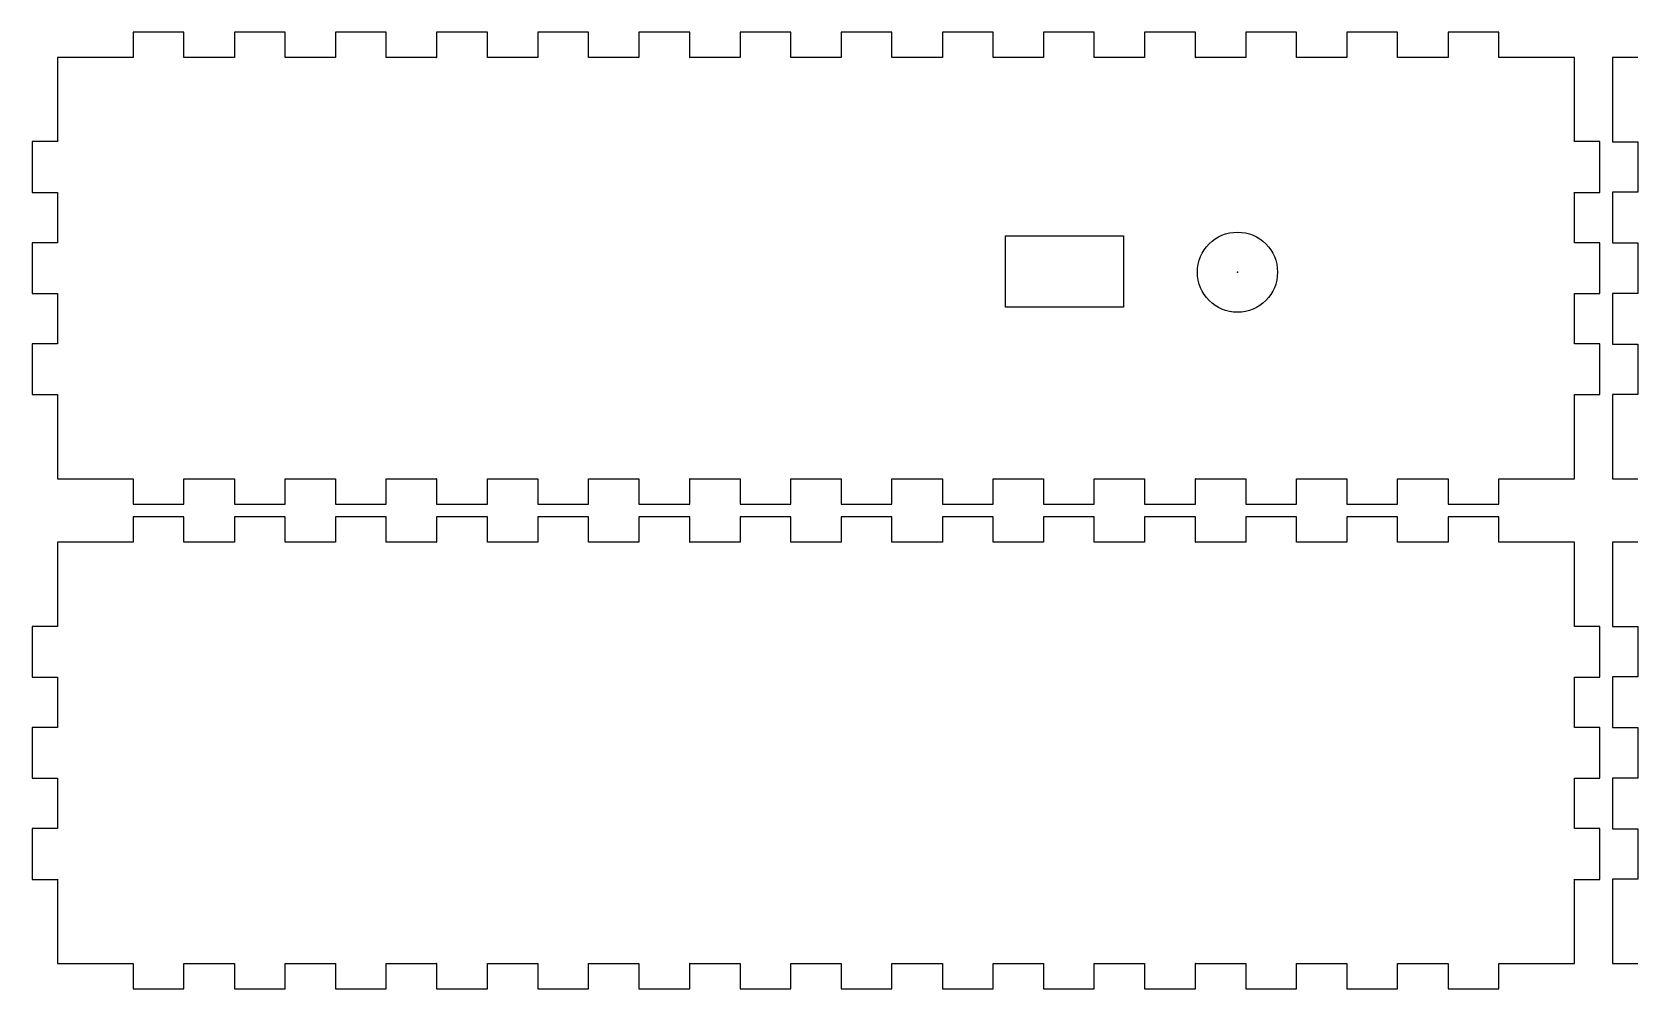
# Model space of a CAD drawing. Header units: millimetres. Extents: x 0 to 382, y -305 to 30.
# Drawn here: x 0 to 190.5, y -305.1 to -191.5 of the extents above; entities that cross this region are included whole.
import ezdxf

# ---------------------------------------------------------------- set-up
doc = ezdxf.new("R2010")
doc.units = ezdxf.units.MM
doc.header["$MEASUREMENT"] = 0
for name, color, linetype in [('boite_babycare v9_Sketch1', 7, 'Continuous'), ('boite_babycare v9_Sketch10', 7, 'Continuous'), ('boite_babycare v9_Sketch5', 7, 'Continuous')]:
    doc.layers.add(name, color=color, linetype=linetype)

msp = doc.modelspace()

# ---------------------------------------------------------------- linework, layer by layer
at = {"layer": 'boite_babycare v9_Sketch1'}
for p, q in [((12, -191.53), (12, -194.52)), ((18.01, -191.52), (12.01, -191.52)), ((18.02, -194.52), (18.02, -191.53)), ((24, -191.53), (24, -194.52)), ((30.01, -191.52), (24.01, -191.52)), ((30.02, -194.52), (30.02, -191.53)), ((36, -191.53), (36, -194.52)), ((42.01, -191.52), (36.01, -191.52)), ((42.02, -194.52), (42.02, -191.53)), ((48, -191.53), (48, -194.52)), ((54.01, -191.52), (48.01, -191.52)), ((54.02, -194.52), (54.02, -191.53)), ((60, -191.53), (60, -194.52)), ((66.01, -191.52), (60.01, -191.52)), ((66.02, -194.52), (66.02, -191.53)), ((72, -191.53), (72, -194.52)), ((78.01, -191.52), (72.01, -191.52)), ((78.02, -194.52), (78.02, -191.53)), ((84, -191.53), (84, -194.52)), ((90.01, -191.52), (84.01, -191.52)), ((90.02, -194.52), (90.02, -191.53)), ((96, -191.53), (96, -194.52)), ((102.01, -191.52), (96.01, -191.52)), ((102.02, -194.52), (102.02, -191.53)), ((108, -191.53), (108, -194.52)), ((114.01, -191.52), (108.01, -191.52)), ((114.02, -194.52), (114.02, -191.53)), ((120, -191.53), (120, -194.52)), ((126.01, -191.52), (120.01, -191.52)), ((126.02, -194.52), (126.02, -191.53)), ((132, -191.53), (132, -194.52)), ((138.01, -191.52), (132.01, -191.52)), ((138.02, -194.52), (138.02, -191.53)), ((144, -191.53), (144, -194.52)), ((150.01, -191.52), (144.01, -191.52)), ((150.02, -194.52), (150.02, -191.53)), ((156, -191.53), (156, -194.52)), ((162.01, -191.52), (156.01, -191.52)), ((162.02, -194.52), (162.02, -191.53)), ((168, -191.53), (168, -194.52)), ((174.01, -191.52), (168.01, -191.52)), ((174.02, -194.52), (174.02, -191.53)), ((3, -194.53), (3, -204.52)), ((12, -194.52), (3.01, -194.52)), ((24, -194.52), (18.02, -194.52)), ((36, -194.52), (30.02, -194.52)), ((48, -194.52), (42.02, -194.52)), ((60, -194.52), (54.02, -194.52)), ((72, -194.52), (66.02, -194.52)), ((84, -194.52), (78.02, -194.52)), ((96, -194.52), (90.02, -194.52)), ((108, -194.52), (102.02, -194.52)), ((120, -194.52), (114.02, -194.52)), ((132, -194.52), (126.02, -194.52)), ((144, -194.52), (138.02, -194.52)), ((156, -194.52), (150.02, -194.52)), ((168, -194.52), (162.02, -194.52)), ((183.01, -194.52), (174.02, -194.52)), ((183.02, -204.52), (183.02, -194.53)), ((187.52, -194.53), (187.52, -204.53)), ((190.53, -194.52), (187.53, -194.52)), ((0, -204.53), (0, -210.53)), ((3, -204.52), (0.01, -204.52)), ((186.01, -204.52), (183.02, -204.52)), ((186.02, -210.53), (186.02, -204.53)), ((187.53, -204.54), (190.52, -204.54)), ((190.52, -204.54), (190.52, -210.52)), ((0.01, -210.54), (3, -210.54)), ((3, -210.54), (3, -216.52)), ((183.02, -210.54), (186.01, -210.54)), ((183.02, -216.52), (183.02, -210.54)), ((187.52, -210.53), (187.52, -216.53)), ((190.52, -210.52), (187.53, -210.52)), ((0, -216.53), (0, -222.53)), ((3, -216.52), (0.01, -216.52)), ((186.01, -216.52), (183.02, -216.52)), ((186.02, -222.53), (186.02, -216.53)), ((187.53, -216.54), (190.52, -216.54)), ((190.52, -216.54), (190.52, -222.52)), ((0.01, -222.54), (3, -222.54)), ((3, -222.54), (3, -228.52)), ((183.02, -222.54), (186.01, -222.54)), ((183.02, -228.52), (183.02, -222.54)), ((187.52, -222.53), (187.52, -228.53)), ((190.52, -222.52), (187.53, -222.52)), ((0, -228.53), (0, -234.53)), ((3, -228.52), (0.01, -228.52)), ((186.01, -228.52), (183.02, -228.52)), ((186.02, -234.53), (186.02, -228.53)), ((187.53, -228.54), (190.52, -228.54)), ((190.52, -228.54), (190.52, -234.52)), ((0.01, -234.54), (3, -234.54)), ((3, -234.54), (3, -244.53)), ((183.02, -244.53), (183.02, -234.54)), ((183.02, -234.54), (186.01, -234.54)), ((187.52, -234.53), (187.52, -244.53)), ((190.52, -234.52), (187.53, -234.52)), ((3.01, -244.54), (12, -244.54)), ((12, -244.54), (12, -247.53)), ((18.02, -244.54), (24, -244.54)), ((18.02, -247.53), (18.02, -244.54)), ((24, -244.54), (24, -247.53)), ((30.02, -247.53), (30.02, -244.54)), ((30.02, -244.54), (36, -244.54)), ((36, -244.54), (36, -247.53)), ((42.02, -244.54), (48, -244.54)), ((42.02, -247.53), (42.02, -244.54)), ((48, -244.54), (48, -247.53)), ((54.02, -247.53), (54.02, -244.54)), ((54.02, -244.54), (60, -244.54)), ((60, -244.54), (60, -247.53)), ((66.02, -247.53), (66.02, -244.54)), ((66.02, -244.54), (72, -244.54)), ((72, -244.54), (72, -247.53)), ((78.02, -247.53), (78.02, -244.54)), ((78.02, -244.54), (84, -244.54)), ((84, -244.54), (84, -247.53)), ((90.02, -244.54), (96, -244.54)), ((90.02, -247.53), (90.02, -244.54)), ((96, -244.54), (96, -247.53)), ((102.02, -247.53), (102.02, -244.54)), ((102.02, -244.54), (108, -244.54)), ((108, -244.54), (108, -247.53)), ((114.02, -247.53), (114.02, -244.54)), ((114.02, -244.54), (120, -244.54)), ((120, -244.54), (120, -247.53)), ((126.02, -244.54), (132, -244.54)), ((126.02, -247.53), (126.02, -244.54)), ((132, -244.54), (132, -247.53)), ((138.02, -247.53), (138.02, -244.54)), ((138.02, -244.54), (144, -244.54)), ((144, -244.54), (144, -247.53)), ((150.02, -247.53), (150.02, -244.54)), ((150.02, -244.54), (156, -244.54)), ((156, -244.54), (156, -247.53)), ((162.02, -247.53), (162.02, -244.54)), ((162.02, -244.54), (168, -244.54)), ((168, -244.54), (168, -247.53)), ((174.02, -247.53), (174.02, -244.54)), ((174.02, -244.54), (183.01, -244.54)), ((187.53, -244.54), (190.53, -244.54)), ((12.01, -247.54), (18.01, -247.54)), ((24.01, -247.54), (30.01, -247.54)), ((36.01, -247.54), (42.01, -247.54)), ((48.01, -247.54), (54.01, -247.54)), ((60.01, -247.54), (66.01, -247.54)), ((72.01, -247.54), (78.01, -247.54)), ((84.01, -247.54), (90.01, -247.54)), ((96.01, -247.54), (102.01, -247.54)), ((108.01, -247.54), (114.01, -247.54)), ((120.01, -247.54), (126.01, -247.54)), ((132.01, -247.54), (138.01, -247.54)), ((144.01, -247.54), (150.01, -247.54)), ((156.01, -247.54), (162.01, -247.54)), ((168.01, -247.54), (174.01, -247.54)), ((12, -249.05), (12, -252.04)), ((18.01, -249.04), (12.01, -249.04)), ((18.02, -252.04), (18.02, -249.05)), ((24, -249.05), (24, -252.04)), ((30.01, -249.04), (24.01, -249.04)), ((30.02, -252.04), (30.02, -249.05)), ((36, -249.05), (36, -252.04)), ((42.01, -249.04), (36.01, -249.04)), ((42.02, -252.04), (42.02, -249.05)), ((48, -249.05), (48, -252.04)), ((54.01, -249.04), (48.01, -249.04)), ((54.02, -252.04), (54.02, -249.05)), ((60, -249.05), (60, -252.04)), ((66.01, -249.04), (60.01, -249.04)), ((66.02, -252.04), (66.02, -249.05)), ((72, -249.05), (72, -252.04)), ((78.01, -249.04), (72.01, -249.04)), ((78.02, -252.04), (78.02, -249.05)), ((84, -249.05), (84, -252.04)), ((90.01, -249.04), (84.01, -249.04)), ((90.02, -252.04), (90.02, -249.05)), ((96, -249.05), (96, -252.04)), ((102.01, -249.04), (96.01, -249.04)), ((102.02, -252.04), (102.02, -249.05)), ((108, -249.05), (108, -252.04)), ((114.01, -249.04), (108.01, -249.04)), ((114.02, -252.04), (114.02, -249.05)), ((120, -249.05), (120, -252.04)), ((126.01, -249.04), (120.01, -249.04)), ((126.02, -252.04), (126.02, -249.05)), ((132, -249.05), (132, -252.04)), ((138.01, -249.04), (132.01, -249.04)), ((138.02, -252.04), (138.02, -249.05)), ((144, -249.05), (144, -252.04)), ((150.01, -249.04), (144.01, -249.04)), ((150.02, -252.04), (150.02, -249.05)), ((156, -249.05), (156, -252.04)), ((162.01, -249.04), (156.01, -249.04)), ((162.02, -252.04), (162.02, -249.05)), ((168, -249.05), (168, -252.04)), ((174.01, -249.04), (168.01, -249.04)), ((174.02, -252.04), (174.02, -249.05)), ((3, -252.05), (3, -262.04)), ((12, -252.04), (3.01, -252.04)), ((24, -252.04), (18.02, -252.04)), ((36, -252.04), (30.02, -252.04)), ((48, -252.04), (42.02, -252.04)), ((60, -252.04), (54.02, -252.04)), ((72, -252.04), (66.02, -252.04)), ((84, -252.04), (78.02, -252.04)), ((96, -252.04), (90.02, -252.04)), ((108, -252.04), (102.02, -252.04)), ((120, -252.04), (114.02, -252.04)), ((132, -252.04), (126.02, -252.04)), ((144, -252.04), (138.02, -252.04)), ((156, -252.04), (150.02, -252.04)), ((168, -252.04), (162.02, -252.04)), ((183.01, -252.04), (174.02, -252.04)), ((183.02, -262.04), (183.02, -252.05)), ((187.52, -252.05), (187.52, -262.05)), ((190.53, -252.04), (187.53, -252.04)), ((0, -262.05), (0, -268.05)), ((3, -262.04), (0.01, -262.04)), ((186.01, -262.04), (183.02, -262.04)), ((186.02, -268.05), (186.02, -262.05)), ((187.53, -262.06), (190.52, -262.06)), ((190.52, -262.06), (190.52, -268.04)), ((0.01, -268.06), (3, -268.06)), ((3, -268.06), (3, -274.04)), ((183.02, -268.06), (186.01, -268.06)), ((183.02, -274.04), (183.02, -268.06)), ((187.52, -268.05), (187.52, -274.05)), ((190.52, -268.04), (187.53, -268.04)), ((0, -274.05), (0, -280.05)), ((3, -274.04), (0.01, -274.04)), ((186.01, -274.04), (183.02, -274.04)), ((186.02, -280.05), (186.02, -274.05)), ((187.53, -274.06), (190.52, -274.06)), ((190.52, -274.06), (190.52, -280.04)), ((0.01, -280.06), (3, -280.06)), ((3, -280.06), (3, -286.04)), ((183.02, -286.04), (183.02, -280.06)), ((183.02, -280.06), (186.01, -280.06)), ((187.52, -280.05), (187.52, -286.05)), ((190.52, -280.04), (187.53, -280.04)), ((0, -286.05), (0, -292.05)), ((3, -286.04), (0.01, -286.04)), ((186.01, -286.04), (183.02, -286.04)), ((186.02, -292.05), (186.02, -286.05)), ((187.53, -286.06), (190.52, -286.06)), ((190.52, -286.06), (190.52, -292.04)), ((0.01, -292.06), (3, -292.06)), ((3, -292.06), (3, -302.05)), ((183.02, -302.05), (183.02, -292.06)), ((183.02, -292.06), (186.01, -292.06)), ((187.52, -292.05), (187.52, -302.05)), ((190.52, -292.04), (187.53, -292.04)), ((3.01, -302.06), (12, -302.06)), ((12, -302.06), (12, -305.05)), ((18.02, -302.06), (24, -302.06)), ((18.02, -305.05), (18.02, -302.06)), ((24, -302.06), (24, -305.05)), ((30.02, -305.05), (30.02, -302.06)), ((30.02, -302.06), (36, -302.06)), ((36, -302.06), (36, -305.05)), ((42.02, -305.05), (42.02, -302.06)), ((42.02, -302.06), (48, -302.06)), ((48, -302.06), (48, -305.05)), ((54.02, -302.06), (60, -302.06)), ((54.02, -305.05), (54.02, -302.06)), ((60, -302.06), (60, -305.05)), ((66.02, -302.06), (72, -302.06)), ((66.02, -305.05), (66.02, -302.06)), ((72, -302.06), (72, -305.05)), ((78.02, -302.06), (84, -302.06)), ((78.02, -305.05), (78.02, -302.06)), ((84, -302.06), (84, -305.05)), ((90.02, -305.05), (90.02, -302.06)), ((90.02, -302.06), (96, -302.06)), ((96, -302.06), (96, -305.05)), ((102.02, -302.06), (108, -302.06)), ((102.02, -305.05), (102.02, -302.06)), ((108, -302.06), (108, -305.05)), ((114.02, -305.05), (114.02, -302.06)), ((114.02, -302.06), (120, -302.06)), ((120, -302.06), (120, -305.05)), ((126.02, -302.06), (132, -302.06)), ((126.02, -305.05), (126.02, -302.06)), ((132, -302.06), (132, -305.05)), ((138.02, -302.06), (144, -302.06)), ((138.02, -305.05), (138.02, -302.06)), ((144, -302.06), (144, -305.05)), ((150.02, -302.06), (156, -302.06)), ((150.02, -305.05), (150.02, -302.06)), ((156, -302.06), (156, -305.05)), ((162.02, -305.05), (162.02, -302.06)), ((162.02, -302.06), (168, -302.06)), ((168, -302.06), (168, -305.05)), ((174.02, -302.06), (183.01, -302.06)), ((174.02, -305.05), (174.02, -302.06)), ((187.53, -302.06), (190.53, -302.06)), ((12.01, -305.06), (18.01, -305.06)), ((24.01, -305.06), (30.01, -305.06)), ((36.01, -305.06), (42.01, -305.06)), ((48.01, -305.06), (54.01, -305.06)), ((60.01, -305.06), (66.01, -305.06)), ((72.01, -305.06), (78.01, -305.06)), ((84.01, -305.06), (90.01, -305.06)), ((96.01, -305.06), (102.01, -305.06)), ((108.01, -305.06), (114.01, -305.06)), ((120.01, -305.06), (126.01, -305.06)), ((132.01, -305.06), (138.01, -305.06)), ((144.01, -305.06), (150.01, -305.06)), ((156.01, -305.06), (162.01, -305.06)), ((168.01, -305.06), (174.01, -305.06))]:
    msp.add_line(p, q, dxfattribs=at)
for points in [[(12.01, -191.52), (12, -191.52), (12, -191.52), (12, -191.53)], [(18.02, -191.53), (18.02, -191.52), (18.02, -191.52), (18.01, -191.52)], [(24.01, -191.52), (24, -191.52), (24, -191.52), (24, -191.53)], [(30.02, -191.53), (30.02, -191.52), (30.02, -191.52), (30.01, -191.52)], [(36.01, -191.52), (36, -191.52), (36, -191.52), (36, -191.53)], [(42.02, -191.53), (42.02, -191.52), (42.02, -191.52), (42.01, -191.52)], [(48.01, -191.52), (48, -191.52), (48, -191.52), (48, -191.53)], [(54.02, -191.53), (54.02, -191.52), (54.02, -191.52), (54.01, -191.52)], [(60.01, -191.52), (60, -191.52), (60, -191.52), (60, -191.53)], [(66.02, -191.53), (66.02, -191.52), (66.02, -191.52), (66.01, -191.52)], [(72.01, -191.52), (72, -191.52), (72, -191.52), (72, -191.53)], [(78.02, -191.53), (78.02, -191.52), (78.02, -191.52), (78.01, -191.52)], [(84.01, -191.52), (84, -191.52), (84, -191.52), (84, -191.53)], [(90.02, -191.53), (90.02, -191.52), (90.02, -191.52), (90.01, -191.52)], [(96.01, -191.52), (96, -191.52), (96, -191.52), (96, -191.53)], [(102.02, -191.53), (102.02, -191.52), (102.02, -191.52), (102.01, -191.52)], [(108.01, -191.52), (108, -191.52), (108, -191.52), (108, -191.53)], [(114.02, -191.53), (114.02, -191.52), (114.02, -191.52), (114.01, -191.52)], [(120.01, -191.52), (120, -191.52), (120, -191.52), (120, -191.53)], [(126.02, -191.53), (126.02, -191.52), (126.02, -191.52), (126.01, -191.52)], [(132.01, -191.52), (132, -191.52), (132, -191.52), (132, -191.53)], [(138.02, -191.53), (138.02, -191.52), (138.02, -191.52), (138.01, -191.52)], [(144.01, -191.52), (144, -191.52), (144, -191.52), (144, -191.53)], [(150.02, -191.53), (150.02, -191.52), (150.02, -191.52), (150.01, -191.52)], [(156.01, -191.52), (156, -191.52), (156, -191.52), (156, -191.53)], [(162.02, -191.53), (162.02, -191.52), (162.02, -191.52), (162.01, -191.52)], [(168.01, -191.52), (168, -191.52), (168, -191.52), (168, -191.53)], [(174.02, -191.53), (174.02, -191.52), (174.02, -191.52), (174.01, -191.52)], [(3.01, -194.52), (3, -194.52), (3, -194.52), (3, -194.53)], [(12, -194.52), (12, -194.53), (12.01, -194.52), (12, -194.52)], [(18.02, -194.52), (18.01, -194.52), (18.02, -194.53), (18.02, -194.52)], [(24, -194.52), (24, -194.53), (24.01, -194.52), (24, -194.52)], [(30.02, -194.52), (30.01, -194.52), (30.02, -194.53), (30.02, -194.52)], [(36, -194.52), (36, -194.53), (36.01, -194.52), (36, -194.52)], [(42.02, -194.52), (42.01, -194.52), (42.02, -194.53), (42.02, -194.52)], [(48, -194.52), (48, -194.53), (48.01, -194.52), (48, -194.52)], [(54.02, -194.52), (54.01, -194.52), (54.02, -194.53), (54.02, -194.52)], [(60, -194.52), (60, -194.53), (60.01, -194.52), (60, -194.52)], [(66.02, -194.52), (66.01, -194.52), (66.02, -194.53), (66.02, -194.52)], [(72, -194.52), (72, -194.53), (72.01, -194.52), (72, -194.52)], [(78.02, -194.52), (78.01, -194.52), (78.02, -194.53), (78.02, -194.52)], [(84, -194.52), (84, -194.53), (84.01, -194.52), (84, -194.52)], [(90.02, -194.52), (90.01, -194.52), (90.02, -194.53), (90.02, -194.52)], [(96, -194.52), (96, -194.53), (96.01, -194.52), (96, -194.52)], [(102.02, -194.52), (102.01, -194.52), (102.02, -194.53), (102.02, -194.52)], [(108, -194.52), (108, -194.53), (108.01, -194.52), (108, -194.52)], [(114.02, -194.52), (114.01, -194.52), (114.02, -194.53), (114.02, -194.52)], [(120, -194.52), (120, -194.53), (120.01, -194.52), (120, -194.52)], [(126.02, -194.52), (126.01, -194.52), (126.02, -194.53), (126.02, -194.52)], [(132, -194.52), (132, -194.53), (132.01, -194.52), (132, -194.52)], [(138.02, -194.52), (138.01, -194.52), (138.02, -194.53), (138.02, -194.52)], [(144, -194.52), (144, -194.53), (144.01, -194.52), (144, -194.52)], [(150.02, -194.52), (150.01, -194.52), (150.02, -194.53), (150.02, -194.52)], [(156, -194.52), (156, -194.53), (156.01, -194.52), (156, -194.52)], [(162.02, -194.52), (162.01, -194.52), (162.02, -194.53), (162.02, -194.52)], [(168, -194.52), (168, -194.53), (168.01, -194.52), (168, -194.52)], [(174.02, -194.52), (174.01, -194.52), (174.02, -194.53), (174.02, -194.52)], [(183.02, -194.53), (183.02, -194.52), (183.02, -194.52), (183.01, -194.52)], [(187.53, -194.52), (187.52, -194.52), (187.52, -194.52), (187.52, -194.53)], [(0.01, -204.52), (0, -204.52), (0, -204.52), (0, -204.53)], [(3, -204.52), (3, -204.53), (3.01, -204.52), (3, -204.52)], [(183.02, -204.52), (183.01, -204.52), (183.02, -204.53), (183.02, -204.52)], [(186.02, -204.53), (186.02, -204.52), (186.02, -204.52), (186.01, -204.52)], [(187.52, -204.53), (187.52, -204.54), (187.52, -204.54), (187.53, -204.54)], [(190.52, -204.54), (190.53, -204.54), (190.52, -204.53), (190.52, -204.54)], [(0, -210.53), (0, -210.54), (0, -210.54), (0.01, -210.54)], [(3, -210.54), (3.01, -210.54), (3, -210.53), (3, -210.54)], [(183.02, -210.54), (183.02, -210.53), (183.01, -210.54), (183.02, -210.54)], [(186.01, -210.54), (186.02, -210.54), (186.02, -210.54), (186.02, -210.53)], [(187.53, -210.52), (187.52, -210.52), (187.52, -210.52), (187.52, -210.53)], [(190.52, -210.52), (190.52, -210.53), (190.53, -210.52), (190.52, -210.52)], [(0.01, -216.52), (0, -216.52), (0, -216.52), (0, -216.53)], [(3, -216.52), (3, -216.53), (3.01, -216.52), (3, -216.52)], [(183.02, -216.52), (183.01, -216.52), (183.02, -216.53), (183.02, -216.52)], [(186.02, -216.53), (186.02, -216.52), (186.02, -216.52), (186.01, -216.52)], [(187.52, -216.53), (187.52, -216.54), (187.52, -216.54), (187.53, -216.54)], [(190.52, -216.54), (190.53, -216.54), (190.52, -216.53), (190.52, -216.54)], [(0, -222.53), (0, -222.54), (0, -222.54), (0.01, -222.54)], [(3, -222.54), (3.01, -222.54), (3, -222.53), (3, -222.54)], [(183.02, -222.54), (183.02, -222.53), (183.01, -222.54), (183.02, -222.54)], [(186.01, -222.54), (186.02, -222.54), (186.02, -222.54), (186.02, -222.53)], [(187.53, -222.52), (187.52, -222.52), (187.52, -222.52), (187.52, -222.53)], [(190.52, -222.52), (190.52, -222.53), (190.53, -222.52), (190.52, -222.52)], [(0.01, -228.52), (0, -228.52), (0, -228.52), (0, -228.53)], [(3, -228.52), (3, -228.53), (3.01, -228.52), (3, -228.52)], [(183.02, -228.52), (183.01, -228.52), (183.02, -228.53), (183.02, -228.52)], [(186.02, -228.53), (186.02, -228.52), (186.02, -228.52), (186.01, -228.52)], [(187.52, -228.53), (187.52, -228.54), (187.52, -228.54), (187.53, -228.54)], [(190.52, -228.54), (190.53, -228.54), (190.52, -228.53), (190.52, -228.54)], [(0, -234.53), (0, -234.54), (0, -234.54), (0.01, -234.54)], [(3, -234.54), (3.01, -234.54), (3, -234.53), (3, -234.54)], [(183.02, -234.54), (183.02, -234.53), (183.01, -234.54), (183.02, -234.54)], [(186.01, -234.54), (186.02, -234.54), (186.02, -234.54), (186.02, -234.53)], [(187.53, -234.52), (187.52, -234.52), (187.52, -234.52), (187.52, -234.53)], [(190.52, -234.52), (190.52, -234.53), (190.53, -234.52), (190.52, -234.52)], [(3, -244.53), (3, -244.54), (3, -244.54), (3.01, -244.54)], [(12, -244.54), (12.01, -244.54), (12, -244.53), (12, -244.54)], [(18.02, -244.54), (18.02, -244.53), (18.01, -244.54), (18.02, -244.54)], [(24, -244.54), (24.01, -244.54), (24, -244.53), (24, -244.54)], [(30.02, -244.54), (30.02, -244.53), (30.01, -244.54), (30.02, -244.54)], [(36, -244.54), (36.01, -244.54), (36, -244.53), (36, -244.54)], [(42.02, -244.54), (42.02, -244.53), (42.01, -244.54), (42.02, -244.54)], [(48, -244.54), (48.01, -244.54), (48, -244.53), (48, -244.54)], [(54.02, -244.54), (54.02, -244.53), (54.01, -244.54), (54.02, -244.54)], [(60, -244.54), (60.01, -244.54), (60, -244.53), (60, -244.54)], [(66.02, -244.54), (66.02, -244.53), (66.01, -244.54), (66.02, -244.54)], [(72, -244.54), (72.01, -244.54), (72, -244.53), (72, -244.54)], [(78.02, -244.54), (78.02, -244.53), (78.01, -244.54), (78.02, -244.54)], [(84, -244.54), (84.01, -244.54), (84, -244.53), (84, -244.54)], [(90.02, -244.54), (90.02, -244.53), (90.01, -244.54), (90.02, -244.54)], [(96, -244.54), (96.01, -244.54), (96, -244.53), (96, -244.54)], [(102.02, -244.54), (102.02, -244.53), (102.01, -244.54), (102.02, -244.54)], [(108, -244.54), (108.01, -244.54), (108, -244.53), (108, -244.54)], [(114.02, -244.54), (114.02, -244.53), (114.01, -244.54), (114.02, -244.54)], [(120, -244.54), (120.01, -244.54), (120, -244.53), (120, -244.54)], [(126.02, -244.54), (126.02, -244.53), (126.01, -244.54), (126.02, -244.54)], [(132, -244.54), (132.01, -244.54), (132, -244.53), (132, -244.54)], [(138.02, -244.54), (138.02, -244.53), (138.01, -244.54), (138.02, -244.54)], [(144, -244.54), (144.01, -244.54), (144, -244.53), (144, -244.54)], [(150.02, -244.54), (150.02, -244.53), (150.01, -244.54), (150.02, -244.54)], [(156, -244.54), (156.01, -244.54), (156, -244.53), (156, -244.54)], [(162.02, -244.54), (162.02, -244.53), (162.01, -244.54), (162.02, -244.54)], [(168, -244.54), (168.01, -244.54), (168, -244.53), (168, -244.54)], [(174.02, -244.54), (174.02, -244.53), (174.01, -244.54), (174.02, -244.54)], [(183.01, -244.54), (183.02, -244.54), (183.02, -244.54), (183.02, -244.53)], [(187.52, -244.53), (187.52, -244.54), (187.52, -244.54), (187.53, -244.54)], [(12, -247.53), (12, -247.54), (12, -247.54), (12.01, -247.54)], [(18.01, -247.54), (18.02, -247.54), (18.02, -247.54), (18.02, -247.53)], [(24, -247.53), (24, -247.54), (24, -247.54), (24.01, -247.54)], [(30.01, -247.54), (30.02, -247.54), (30.02, -247.54), (30.02, -247.53)], [(36, -247.53), (36, -247.54), (36, -247.54), (36.01, -247.54)], [(42.01, -247.54), (42.02, -247.54), (42.02, -247.54), (42.02, -247.53)], [(48, -247.53), (48, -247.54), (48, -247.54), (48.01, -247.54)], [(54.01, -247.54), (54.02, -247.54), (54.02, -247.54), (54.02, -247.53)], [(60, -247.53), (60, -247.54), (60, -247.54), (60.01, -247.54)], [(66.01, -247.54), (66.02, -247.54), (66.02, -247.54), (66.02, -247.53)], [(72, -247.53), (72, -247.54), (72, -247.54), (72.01, -247.54)], [(78.01, -247.54), (78.02, -247.54), (78.02, -247.54), (78.02, -247.53)], [(84, -247.53), (84, -247.54), (84, -247.54), (84.01, -247.54)], [(90.01, -247.54), (90.02, -247.54), (90.02, -247.54), (90.02, -247.53)], [(96, -247.53), (96, -247.54), (96, -247.54), (96.01, -247.54)], [(102.01, -247.54), (102.02, -247.54), (102.02, -247.54), (102.02, -247.53)], [(108, -247.53), (108, -247.54), (108, -247.54), (108.01, -247.54)], [(114.01, -247.54), (114.02, -247.54), (114.02, -247.54), (114.02, -247.53)], [(120, -247.53), (120, -247.54), (120, -247.54), (120.01, -247.54)], [(126.01, -247.54), (126.02, -247.54), (126.02, -247.54), (126.02, -247.53)], [(132, -247.53), (132, -247.54), (132, -247.54), (132.01, -247.54)], [(138.01, -247.54), (138.02, -247.54), (138.02, -247.54), (138.02, -247.53)], [(144, -247.53), (144, -247.54), (144, -247.54), (144.01, -247.54)], [(150.01, -247.54), (150.02, -247.54), (150.02, -247.54), (150.02, -247.53)], [(156, -247.53), (156, -247.54), (156, -247.54), (156.01, -247.54)], [(162.01, -247.54), (162.02, -247.54), (162.02, -247.54), (162.02, -247.53)], [(168, -247.53), (168, -247.54), (168, -247.54), (168.01, -247.54)], [(174.01, -247.54), (174.02, -247.54), (174.02, -247.54), (174.02, -247.53)], [(12.01, -249.04), (12, -249.04), (12, -249.04), (12, -249.05)], [(18.02, -249.05), (18.02, -249.04), (18.02, -249.04), (18.01, -249.04)], [(24.01, -249.04), (24, -249.04), (24, -249.04), (24, -249.05)], [(30.02, -249.05), (30.02, -249.04), (30.02, -249.04), (30.01, -249.04)], [(36.01, -249.04), (36, -249.04), (36, -249.04), (36, -249.05)], [(42.02, -249.05), (42.02, -249.04), (42.02, -249.04), (42.01, -249.04)], [(48.01, -249.04), (48, -249.04), (48, -249.04), (48, -249.05)], [(54.02, -249.05), (54.02, -249.04), (54.02, -249.04), (54.01, -249.04)], [(60.01, -249.04), (60, -249.04), (60, -249.04), (60, -249.05)], [(66.02, -249.05), (66.02, -249.04), (66.02, -249.04), (66.01, -249.04)], [(72.01, -249.04), (72, -249.04), (72, -249.04), (72, -249.05)], [(78.02, -249.05), (78.02, -249.04), (78.02, -249.04), (78.01, -249.04)], [(84.01, -249.04), (84, -249.04), (84, -249.04), (84, -249.05)], [(90.02, -249.05), (90.02, -249.04), (90.02, -249.04), (90.01, -249.04)], [(96.01, -249.04), (96, -249.04), (96, -249.04), (96, -249.05)], [(102.02, -249.05), (102.02, -249.04), (102.02, -249.04), (102.01, -249.04)], [(108.01, -249.04), (108, -249.04), (108, -249.04), (108, -249.05)], [(114.02, -249.05), (114.02, -249.04), (114.02, -249.04), (114.01, -249.04)], [(120.01, -249.04), (120, -249.04), (120, -249.04), (120, -249.05)], [(126.02, -249.05), (126.02, -249.04), (126.02, -249.04), (126.01, -249.04)], [(132.01, -249.04), (132, -249.04), (132, -249.04), (132, -249.05)], [(138.02, -249.05), (138.02, -249.04), (138.02, -249.04), (138.01, -249.04)], [(144.01, -249.04), (144, -249.04), (144, -249.04), (144, -249.05)], [(150.02, -249.05), (150.02, -249.04), (150.02, -249.04), (150.01, -249.04)], [(156.01, -249.04), (156, -249.04), (156, -249.04), (156, -249.05)], [(162.02, -249.05), (162.02, -249.04), (162.02, -249.04), (162.01, -249.04)], [(168.01, -249.04), (168, -249.04), (168, -249.04), (168, -249.05)], [(174.02, -249.05), (174.02, -249.04), (174.02, -249.04), (174.01, -249.04)], [(3.01, -252.04), (3, -252.04), (3, -252.04), (3, -252.05)], [(12, -252.04), (12, -252.05), (12.01, -252.04), (12, -252.04)], [(18.02, -252.04), (18.01, -252.04), (18.02, -252.05), (18.02, -252.04)], [(24, -252.04), (24, -252.05), (24.01, -252.04), (24, -252.04)], [(30.02, -252.04), (30.01, -252.04), (30.02, -252.05), (30.02, -252.04)], [(36, -252.04), (36, -252.05), (36.01, -252.04), (36, -252.04)], [(42.02, -252.04), (42.01, -252.04), (42.02, -252.05), (42.02, -252.04)], [(48, -252.04), (48, -252.05), (48.01, -252.04), (48, -252.04)], [(54.02, -252.04), (54.01, -252.04), (54.02, -252.05), (54.02, -252.04)], [(60, -252.04), (60, -252.05), (60.01, -252.04), (60, -252.04)], [(66.02, -252.04), (66.01, -252.04), (66.02, -252.05), (66.02, -252.04)], [(72, -252.04), (72, -252.05), (72.01, -252.04), (72, -252.04)], [(78.02, -252.04), (78.01, -252.04), (78.02, -252.05), (78.02, -252.04)], [(84, -252.04), (84, -252.05), (84.01, -252.04), (84, -252.04)], [(90.02, -252.04), (90.01, -252.04), (90.02, -252.05), (90.02, -252.04)], [(96, -252.04), (96, -252.05), (96.01, -252.04), (96, -252.04)], [(102.02, -252.04), (102.01, -252.04), (102.02, -252.05), (102.02, -252.04)], [(108, -252.04), (108, -252.05), (108.01, -252.04), (108, -252.04)], [(114.02, -252.04), (114.01, -252.04), (114.02, -252.05), (114.02, -252.04)], [(120, -252.04), (120, -252.05), (120.01, -252.04), (120, -252.04)], [(126.02, -252.04), (126.01, -252.04), (126.02, -252.05), (126.02, -252.04)], [(132, -252.04), (132, -252.05), (132.01, -252.04), (132, -252.04)], [(138.02, -252.04), (138.01, -252.04), (138.02, -252.05), (138.02, -252.04)], [(144, -252.04), (144, -252.05), (144.01, -252.04), (144, -252.04)], [(150.02, -252.04), (150.01, -252.04), (150.02, -252.05), (150.02, -252.04)], [(156, -252.04), (156, -252.05), (156.01, -252.04), (156, -252.04)], [(162.02, -252.04), (162.01, -252.04), (162.02, -252.05), (162.02, -252.04)], [(168, -252.04), (168, -252.05), (168.01, -252.04), (168, -252.04)], [(174.02, -252.04), (174.01, -252.04), (174.02, -252.05), (174.02, -252.04)], [(183.02, -252.05), (183.02, -252.04), (183.02, -252.04), (183.01, -252.04)], [(187.53, -252.04), (187.52, -252.04), (187.52, -252.04), (187.52, -252.05)], [(0.01, -262.04), (0, -262.04), (0, -262.04), (0, -262.05)], [(3, -262.04), (3, -262.05), (3.01, -262.04), (3, -262.04)], [(183.02, -262.04), (183.01, -262.04), (183.02, -262.05), (183.02, -262.04)], [(186.02, -262.05), (186.02, -262.04), (186.02, -262.04), (186.01, -262.04)], [(187.52, -262.05), (187.52, -262.06), (187.52, -262.06), (187.53, -262.06)], [(190.52, -262.06), (190.53, -262.06), (190.52, -262.05), (190.52, -262.06)], [(0, -268.05), (0, -268.06), (0, -268.06), (0.01, -268.06)], [(3, -268.06), (3.01, -268.06), (3, -268.05), (3, -268.06)], [(183.02, -268.06), (183.02, -268.05), (183.01, -268.06), (183.02, -268.06)], [(186.01, -268.06), (186.02, -268.06), (186.02, -268.06), (186.02, -268.05)], [(187.53, -268.04), (187.52, -268.04), (187.52, -268.04), (187.52, -268.05)], [(190.52, -268.04), (190.52, -268.05), (190.53, -268.04), (190.52, -268.04)], [(0.01, -274.04), (0, -274.04), (0, -274.04), (0, -274.05)], [(3, -274.04), (3, -274.05), (3.01, -274.04), (3, -274.04)], [(183.02, -274.04), (183.01, -274.04), (183.02, -274.05), (183.02, -274.04)], [(186.02, -274.05), (186.02, -274.04), (186.02, -274.04), (186.01, -274.04)], [(187.52, -274.05), (187.52, -274.06), (187.52, -274.06), (187.53, -274.06)], [(190.52, -274.06), (190.53, -274.06), (190.52, -274.05), (190.52, -274.06)], [(0, -280.05), (0, -280.06), (0, -280.06), (0.01, -280.06)], [(3, -280.06), (3.01, -280.06), (3, -280.05), (3, -280.06)], [(183.02, -280.06), (183.02, -280.05), (183.01, -280.06), (183.02, -280.06)], [(186.01, -280.06), (186.02, -280.06), (186.02, -280.06), (186.02, -280.05)], [(187.53, -280.04), (187.52, -280.04), (187.52, -280.04), (187.52, -280.05)], [(190.52, -280.04), (190.52, -280.05), (190.53, -280.04), (190.52, -280.04)], [(0.01, -286.04), (0, -286.04), (0, -286.04), (0, -286.05)], [(3, -286.04), (3, -286.05), (3.01, -286.04), (3, -286.04)], [(183.02, -286.04), (183.01, -286.04), (183.02, -286.05), (183.02, -286.04)], [(186.02, -286.05), (186.02, -286.04), (186.02, -286.04), (186.01, -286.04)], [(187.52, -286.05), (187.52, -286.06), (187.52, -286.06), (187.53, -286.06)], [(190.52, -286.06), (190.53, -286.06), (190.52, -286.05), (190.52, -286.06)], [(0, -292.05), (0, -292.06), (0, -292.06), (0.01, -292.06)], [(3, -292.06), (3.01, -292.06), (3, -292.05), (3, -292.06)], [(183.02, -292.06), (183.02, -292.05), (183.01, -292.06), (183.02, -292.06)], [(186.01, -292.06), (186.02, -292.06), (186.02, -292.06), (186.02, -292.05)], [(187.53, -292.04), (187.52, -292.04), (187.52, -292.04), (187.52, -292.05)], [(190.52, -292.04), (190.52, -292.05), (190.53, -292.04), (190.52, -292.04)], [(3, -302.05), (3, -302.06), (3, -302.06), (3.01, -302.06)], [(12, -302.06), (12.01, -302.06), (12, -302.05), (12, -302.06)], [(18.02, -302.06), (18.02, -302.05), (18.01, -302.06), (18.02, -302.06)], [(24, -302.06), (24.01, -302.06), (24, -302.05), (24, -302.06)], [(30.02, -302.06), (30.02, -302.05), (30.01, -302.06), (30.02, -302.06)], [(36, -302.06), (36.01, -302.06), (36, -302.05), (36, -302.06)], [(42.02, -302.06), (42.02, -302.05), (42.01, -302.06), (42.02, -302.06)], [(48, -302.06), (48.01, -302.06), (48, -302.05), (48, -302.06)], [(54.02, -302.06), (54.02, -302.05), (54.01, -302.06), (54.02, -302.06)], [(60, -302.06), (60.01, -302.06), (60, -302.05), (60, -302.06)], [(66.02, -302.06), (66.02, -302.05), (66.01, -302.06), (66.02, -302.06)], [(72, -302.06), (72.01, -302.06), (72, -302.05), (72, -302.06)], [(78.02, -302.06), (78.02, -302.05), (78.01, -302.06), (78.02, -302.06)], [(84, -302.06), (84.01, -302.06), (84, -302.05), (84, -302.06)], [(90.02, -302.06), (90.02, -302.05), (90.01, -302.06), (90.02, -302.06)], [(96, -302.06), (96.01, -302.06), (96, -302.05), (96, -302.06)], [(102.02, -302.06), (102.02, -302.05), (102.01, -302.06), (102.02, -302.06)], [(108, -302.06), (108.01, -302.06), (108, -302.05), (108, -302.06)], [(114.02, -302.06), (114.02, -302.05), (114.01, -302.06), (114.02, -302.06)], [(120, -302.06), (120.01, -302.06), (120, -302.05), (120, -302.06)], [(126.02, -302.06), (126.02, -302.05), (126.01, -302.06), (126.02, -302.06)], [(132, -302.06), (132.01, -302.06), (132, -302.05), (132, -302.06)], [(138.02, -302.06), (138.02, -302.05), (138.01, -302.06), (138.02, -302.06)], [(144, -302.06), (144.01, -302.06), (144, -302.05), (144, -302.06)], [(150.02, -302.06), (150.02, -302.05), (150.01, -302.06), (150.02, -302.06)], [(156, -302.06), (156.01, -302.06), (156, -302.05), (156, -302.06)], [(162.02, -302.06), (162.02, -302.05), (162.01, -302.06), (162.02, -302.06)], [(168, -302.06), (168.01, -302.06), (168, -302.05), (168, -302.06)], [(174.02, -302.06), (174.02, -302.05), (174.01, -302.06), (174.02, -302.06)], [(183.01, -302.06), (183.02, -302.06), (183.02, -302.06), (183.02, -302.05)], [(187.52, -302.05), (187.52, -302.06), (187.52, -302.06), (187.53, -302.06)], [(12, -305.05), (12, -305.06), (12, -305.06), (12.01, -305.06)], [(18.01, -305.06), (18.02, -305.06), (18.02, -305.06), (18.02, -305.05)], [(24, -305.05), (24, -305.06), (24, -305.06), (24.01, -305.06)], [(30.01, -305.06), (30.02, -305.06), (30.02, -305.06), (30.02, -305.05)], [(36, -305.05), (36, -305.06), (36, -305.06), (36.01, -305.06)], [(42.01, -305.06), (42.02, -305.06), (42.02, -305.06), (42.02, -305.05)], [(48, -305.05), (48, -305.06), (48, -305.06), (48.01, -305.06)], [(54.01, -305.06), (54.02, -305.06), (54.02, -305.06), (54.02, -305.05)], [(60, -305.05), (60, -305.06), (60, -305.06), (60.01, -305.06)], [(66.01, -305.06), (66.02, -305.06), (66.02, -305.06), (66.02, -305.05)], [(72, -305.05), (72, -305.06), (72, -305.06), (72.01, -305.06)], [(78.01, -305.06), (78.02, -305.06), (78.02, -305.06), (78.02, -305.05)], [(84, -305.05), (84, -305.06), (84, -305.06), (84.01, -305.06)], [(90.01, -305.06), (90.02, -305.06), (90.02, -305.06), (90.02, -305.05)], [(96, -305.05), (96, -305.06), (96, -305.06), (96.01, -305.06)], [(102.01, -305.06), (102.02, -305.06), (102.02, -305.06), (102.02, -305.05)], [(108, -305.05), (108, -305.06), (108, -305.06), (108.01, -305.06)], [(114.01, -305.06), (114.02, -305.06), (114.02, -305.06), (114.02, -305.05)], [(120, -305.05), (120, -305.06), (120, -305.06), (120.01, -305.06)], [(126.01, -305.06), (126.02, -305.06), (126.02, -305.06), (126.02, -305.05)], [(132, -305.05), (132, -305.06), (132, -305.06), (132.01, -305.06)], [(138.01, -305.06), (138.02, -305.06), (138.02, -305.06), (138.02, -305.05)], [(144, -305.05), (144, -305.06), (144, -305.06), (144.01, -305.06)], [(150.01, -305.06), (150.02, -305.06), (150.02, -305.06), (150.02, -305.05)], [(156, -305.05), (156, -305.06), (156, -305.06), (156.01, -305.06)], [(162.01, -305.06), (162.02, -305.06), (162.02, -305.06), (162.02, -305.05)], [(168, -305.05), (168, -305.06), (168, -305.06), (168.01, -305.06)], [(174.01, -305.06), (174.02, -305.06), (174.02, -305.06), (174.02, -305.05)]]:
    msp.add_open_spline(points, degree=3, dxfattribs=at)
at = {"layer": 'boite_babycare v9_Sketch10'}
for p, q in [((12, -191.53), (12, -194.52)), ((18.01, -191.52), (12.01, -191.52)), ((18.02, -194.52), (18.02, -191.53)), ((24, -191.53), (24, -194.52)), ((30.01, -191.52), (24.01, -191.52)), ((30.02, -194.52), (30.02, -191.53)), ((36, -191.53), (36, -194.52)), ((42.01, -191.52), (36.01, -191.52)), ((42.02, -194.52), (42.02, -191.53)), ((48, -191.53), (48, -194.52)), ((54.01, -191.52), (48.01, -191.52)), ((54.02, -194.52), (54.02, -191.53)), ((60, -191.53), (60, -194.52)), ((66.01, -191.52), (60.01, -191.52)), ((66.02, -194.52), (66.02, -191.53)), ((72, -191.53), (72, -194.52)), ((78.01, -191.52), (72.01, -191.52)), ((78.02, -194.52), (78.02, -191.53)), ((84, -191.53), (84, -194.52)), ((90.01, -191.52), (84.01, -191.52)), ((90.02, -194.52), (90.02, -191.53)), ((96, -191.53), (96, -194.52)), ((102.01, -191.52), (96.01, -191.52)), ((102.02, -194.52), (102.02, -191.53)), ((108, -191.53), (108, -194.52)), ((114.01, -191.52), (108.01, -191.52)), ((114.02, -194.52), (114.02, -191.53)), ((120, -191.53), (120, -194.52)), ((126.01, -191.52), (120.01, -191.52)), ((126.02, -194.52), (126.02, -191.53)), ((132, -191.53), (132, -194.52)), ((138.01, -191.52), (132.01, -191.52)), ((138.02, -194.52), (138.02, -191.53)), ((144, -191.53), (144, -194.52)), ((150.01, -191.52), (144.01, -191.52)), ((150.02, -194.52), (150.02, -191.53)), ((156, -191.53), (156, -194.52)), ((162.01, -191.52), (156.01, -191.52)), ((162.02, -194.52), (162.02, -191.53)), ((168, -191.53), (168, -194.52)), ((174.01, -191.52), (168.01, -191.52)), ((174.02, -194.52), (174.02, -191.53)), ((3, -194.53), (3, -204.52)), ((12, -194.52), (3.01, -194.52)), ((24, -194.52), (18.02, -194.52)), ((36, -194.52), (30.02, -194.52)), ((48, -194.52), (42.02, -194.52)), ((60, -194.52), (54.02, -194.52)), ((72, -194.52), (66.02, -194.52)), ((84, -194.52), (78.02, -194.52)), ((96, -194.52), (90.02, -194.52)), ((108, -194.52), (102.02, -194.52)), ((120, -194.52), (114.02, -194.52)), ((132, -194.52), (126.02, -194.52)), ((144, -194.52), (138.02, -194.52)), ((156, -194.52), (150.02, -194.52)), ((168, -194.52), (162.02, -194.52)), ((183.01, -194.52), (174.02, -194.52)), ((183.02, -204.52), (183.02, -194.53)), ((0, -204.53), (0, -210.53)), ((3, -204.52), (0.01, -204.52)), ((186.01, -204.52), (183.02, -204.52)), ((186.02, -210.53), (186.02, -204.53)), ((0.01, -210.54), (3, -210.54)), ((3, -210.54), (3, -216.52)), ((183.02, -210.54), (186.01, -210.54)), ((183.02, -216.52), (183.02, -210.54)), ((0, -216.53), (0, -222.53)), ((3, -216.52), (0.01, -216.52)), ((115.5, -224.18), (115.5, -215.68)), ((115.5, -215.68), (129.5, -215.68)), ((129.5, -215.68), (129.5, -224.18)), ((186.01, -216.52), (183.02, -216.52)), ((186.02, -222.53), (186.02, -216.53)), ((0.01, -222.54), (3, -222.54)), ((3, -222.54), (3, -228.52)), ((183.02, -222.54), (186.01, -222.54)), ((183.02, -228.52), (183.02, -222.54)), ((129.5, -224.18), (115.5, -224.18)), ((0, -228.53), (0, -234.53)), ((3, -228.52), (0.01, -228.52)), ((186.01, -228.52), (183.02, -228.52)), ((186.02, -234.53), (186.02, -228.53)), ((0.01, -234.54), (3, -234.54)), ((3, -234.54), (3, -244.53)), ((183.02, -234.54), (186.01, -234.54)), ((183.02, -244.53), (183.02, -234.54)), ((3.01, -244.54), (12, -244.54)), ((12, -244.54), (12, -247.53)), ((18.02, -247.53), (18.02, -244.54)), ((18.02, -244.54), (24, -244.54)), ((24, -244.54), (24, -247.53)), ((30.02, -247.53), (30.02, -244.54)), ((30.02, -244.54), (36, -244.54)), ((36, -244.54), (36, -247.53)), ((42.02, -244.54), (48, -244.54)), ((42.02, -247.53), (42.02, -244.54)), ((48, -244.54), (48, -247.53)), ((54.02, -244.54), (60, -244.54)), ((54.02, -247.53), (54.02, -244.54)), ((60, -244.54), (60, -247.53)), ((66.02, -244.54), (72, -244.54)), ((66.02, -247.53), (66.02, -244.54)), ((72, -244.54), (72, -247.53)), ((78.02, -247.53), (78.02, -244.54)), ((78.02, -244.54), (84, -244.54)), ((84, -244.54), (84, -247.53)), ((90.02, -247.53), (90.02, -244.54)), ((90.02, -244.54), (96, -244.54)), ((96, -244.54), (96, -247.53)), ((102.02, -247.53), (102.02, -244.54)), ((102.02, -244.54), (108, -244.54)), ((108, -244.54), (108, -247.53)), ((114.02, -247.53), (114.02, -244.54)), ((114.02, -244.54), (120, -244.54)), ((120, -244.54), (120, -247.53)), ((126.02, -247.53), (126.02, -244.54)), ((126.02, -244.54), (132, -244.54)), ((132, -244.54), (132, -247.53)), ((138.02, -244.54), (144, -244.54)), ((138.02, -247.53), (138.02, -244.54)), ((144, -244.54), (144, -247.53)), ((150.02, -244.54), (156, -244.54)), ((150.02, -247.53), (150.02, -244.54)), ((156, -244.54), (156, -247.53)), ((162.02, -247.53), (162.02, -244.54)), ((162.02, -244.54), (168, -244.54)), ((168, -244.54), (168, -247.53)), ((174.02, -247.53), (174.02, -244.54)), ((174.02, -244.54), (183.01, -244.54)), ((12.01, -247.54), (18.01, -247.54)), ((24.01, -247.54), (30.01, -247.54)), ((36.01, -247.54), (42.01, -247.54)), ((48.01, -247.54), (54.01, -247.54)), ((60.01, -247.54), (66.01, -247.54)), ((72.01, -247.54), (78.01, -247.54)), ((84.01, -247.54), (90.01, -247.54)), ((96.01, -247.54), (102.01, -247.54)), ((108.01, -247.54), (114.01, -247.54)), ((120.01, -247.54), (126.01, -247.54)), ((132.01, -247.54), (138.01, -247.54)), ((144.01, -247.54), (150.01, -247.54)), ((156.01, -247.54), (162.01, -247.54)), ((168.01, -247.54), (174.01, -247.54))]:
    msp.add_line(p, q, dxfattribs=at)
msp.add_circle((143.02, -220.01), 4.75, dxfattribs=at)
for points in [[(12.01, -191.52), (12, -191.52), (12, -191.52), (12, -191.53)], [(18.02, -191.53), (18.02, -191.52), (18.02, -191.52), (18.01, -191.52)], [(24.01, -191.52), (24, -191.52), (24, -191.52), (24, -191.53)], [(30.02, -191.53), (30.02, -191.52), (30.02, -191.52), (30.01, -191.52)], [(36.01, -191.52), (36, -191.52), (36, -191.52), (36, -191.53)], [(42.02, -191.53), (42.02, -191.52), (42.02, -191.52), (42.01, -191.52)], [(48.01, -191.52), (48, -191.52), (48, -191.52), (48, -191.53)], [(54.02, -191.53), (54.02, -191.52), (54.02, -191.52), (54.01, -191.52)], [(60.01, -191.52), (60, -191.52), (60, -191.52), (60, -191.53)], [(66.02, -191.53), (66.02, -191.52), (66.02, -191.52), (66.01, -191.52)], [(72.01, -191.52), (72, -191.52), (72, -191.52), (72, -191.53)], [(78.02, -191.53), (78.02, -191.52), (78.02, -191.52), (78.01, -191.52)], [(84.01, -191.52), (84, -191.52), (84, -191.52), (84, -191.53)], [(90.02, -191.53), (90.02, -191.52), (90.02, -191.52), (90.01, -191.52)], [(96.01, -191.52), (96, -191.52), (96, -191.52), (96, -191.53)], [(102.02, -191.53), (102.02, -191.52), (102.02, -191.52), (102.01, -191.52)], [(108.01, -191.52), (108, -191.52), (108, -191.52), (108, -191.53)], [(114.02, -191.53), (114.02, -191.52), (114.02, -191.52), (114.01, -191.52)], [(120.01, -191.52), (120, -191.52), (120, -191.52), (120, -191.53)], [(126.02, -191.53), (126.02, -191.52), (126.02, -191.52), (126.01, -191.52)], [(132.01, -191.52), (132, -191.52), (132, -191.52), (132, -191.53)], [(138.02, -191.53), (138.02, -191.52), (138.02, -191.52), (138.01, -191.52)], [(144.01, -191.52), (144, -191.52), (144, -191.52), (144, -191.53)], [(150.02, -191.53), (150.02, -191.52), (150.02, -191.52), (150.01, -191.52)], [(156.01, -191.52), (156, -191.52), (156, -191.52), (156, -191.53)], [(162.02, -191.53), (162.02, -191.52), (162.02, -191.52), (162.01, -191.52)], [(168.01, -191.52), (168, -191.52), (168, -191.52), (168, -191.53)], [(174.02, -191.53), (174.02, -191.52), (174.02, -191.52), (174.01, -191.52)], [(3.01, -194.52), (3, -194.52), (3, -194.52), (3, -194.53)], [(12, -194.52), (12, -194.53), (12, -194.53), (12, -194.52)], [(18.02, -194.52), (18.02, -194.52), (18.02, -194.52), (18.02, -194.52)], [(24, -194.52), (24, -194.53), (24, -194.53), (24, -194.52)], [(30.02, -194.52), (30.01, -194.52), (30.01, -194.52), (30.02, -194.52)], [(36, -194.52), (36, -194.53), (36, -194.53), (36, -194.52)], [(42.02, -194.52), (42.01, -194.52), (42.01, -194.52), (42.02, -194.52)], [(48, -194.52), (48, -194.53), (48, -194.53), (48, -194.52)], [(54.02, -194.52), (54.01, -194.52), (54.01, -194.52), (54.02, -194.52)], [(60, -194.52), (60, -194.53), (60, -194.53), (60, -194.52)], [(66.02, -194.52), (66.01, -194.52), (66.01, -194.52), (66.02, -194.52)], [(72, -194.52), (72, -194.53), (72, -194.53), (72, -194.52)], [(78.02, -194.52), (78.01, -194.52), (78.01, -194.52), (78.02, -194.52)], [(84, -194.52), (84, -194.53), (84, -194.53), (84, -194.52)], [(90.02, -194.52), (90.01, -194.52), (90.01, -194.52), (90.02, -194.52)], [(96, -194.52), (96, -194.53), (96, -194.53), (96, -194.52)], [(102.02, -194.52), (102.01, -194.52), (102.01, -194.52), (102.02, -194.52)], [(108, -194.52), (108, -194.53), (108, -194.53), (108, -194.52)], [(114.02, -194.52), (114.01, -194.52), (114.01, -194.52), (114.02, -194.52)], [(120, -194.52), (120, -194.53), (120, -194.53), (120, -194.52)], [(126.02, -194.52), (126.01, -194.52), (126.01, -194.52), (126.02, -194.52)], [(132, -194.52), (132, -194.53), (132, -194.53), (132, -194.52)], [(138.02, -194.52), (138.01, -194.52), (138.01, -194.52), (138.02, -194.52)], [(144, -194.52), (144, -194.53), (144, -194.53), (144, -194.52)], [(150.02, -194.52), (150.01, -194.52), (150.01, -194.52), (150.02, -194.52)], [(156, -194.52), (156, -194.53), (156, -194.53), (156, -194.52)], [(162.02, -194.52), (162.01, -194.52), (162.01, -194.52), (162.02, -194.52)], [(168, -194.52), (168, -194.53), (168, -194.53), (168, -194.52)], [(174.02, -194.52), (174.01, -194.52), (174.01, -194.52), (174.02, -194.52)], [(183.02, -194.53), (183.02, -194.52), (183.02, -194.52), (183.01, -194.52)], [(0.01, -204.52), (0, -204.52), (0, -204.52), (0, -204.53)], [(3, -204.52), (3, -204.53), (3, -204.53), (3, -204.52)], [(183.02, -204.52), (183.01, -204.52), (183.01, -204.52), (183.02, -204.52)], [(186.02, -204.53), (186.02, -204.52), (186.02, -204.52), (186.01, -204.52)], [(0, -210.53), (0, -210.54), (0, -210.54), (0.01, -210.54)], [(3, -210.54), (3.01, -210.54), (3.01, -210.54), (3, -210.54)], [(183.02, -210.54), (183.02, -210.53), (183.02, -210.53), (183.02, -210.54)], [(186.01, -210.54), (186.02, -210.54), (186.02, -210.54), (186.02, -210.53)], [(0.01, -216.52), (0, -216.52), (0, -216.52), (0, -216.53)], [(3, -216.52), (3, -216.53), (3, -216.53), (3, -216.52)], [(183.02, -216.52), (183.01, -216.52), (183.01, -216.52), (183.02, -216.52)], [(186.02, -216.53), (186.02, -216.52), (186.02, -216.52), (186.01, -216.52)], [(0, -222.53), (0, -222.54), (0, -222.54), (0.01, -222.54)], [(3, -222.54), (3.01, -222.54), (3.01, -222.54), (3, -222.54)], [(183.02, -222.54), (183.02, -222.53), (183.02, -222.53), (183.02, -222.54)], [(186.01, -222.54), (186.02, -222.54), (186.02, -222.54), (186.02, -222.53)], [(0.01, -228.52), (0, -228.52), (0, -228.52), (0, -228.53)], [(3, -228.52), (3, -228.53), (3, -228.53), (3, -228.52)], [(183.02, -228.52), (183.01, -228.52), (183.01, -228.52), (183.02, -228.52)], [(186.02, -228.53), (186.02, -228.52), (186.02, -228.52), (186.01, -228.52)], [(0, -234.53), (0, -234.54), (0, -234.54), (0.01, -234.54)], [(3, -234.54), (3.01, -234.54), (3.01, -234.54), (3, -234.54)], [(183.02, -234.54), (183.02, -234.53), (183.02, -234.53), (183.02, -234.54)], [(186.01, -234.54), (186.02, -234.54), (186.02, -234.54), (186.02, -234.53)], [(3, -244.53), (3, -244.54), (3, -244.54), (3.01, -244.54)], [(12, -244.54), (12.01, -244.54), (12.01, -244.54), (12, -244.54)], [(18.02, -244.54), (18.02, -244.53), (18.02, -244.53), (18.02, -244.54)], [(24, -244.54), (24, -244.54), (24, -244.54), (24, -244.54)], [(30.02, -244.54), (30.02, -244.53), (30.02, -244.53), (30.02, -244.54)], [(36, -244.54), (36, -244.54), (36, -244.54), (36, -244.54)], [(42.02, -244.54), (42.02, -244.53), (42.02, -244.53), (42.02, -244.54)], [(48, -244.54), (48, -244.54), (48, -244.54), (48, -244.54)], [(54.02, -244.54), (54.02, -244.53), (54.02, -244.53), (54.02, -244.54)], [(60, -244.54), (60.01, -244.54), (60.01, -244.54), (60, -244.54)], [(66.02, -244.54), (66.02, -244.53), (66.02, -244.53), (66.02, -244.54)], [(72, -244.54), (72.01, -244.54), (72.01, -244.54), (72, -244.54)], [(78.02, -244.54), (78.02, -244.53), (78.02, -244.53), (78.02, -244.54)], [(84, -244.54), (84.01, -244.54), (84.01, -244.54), (84, -244.54)], [(90.02, -244.54), (90.02, -244.53), (90.02, -244.53), (90.02, -244.54)], [(96, -244.54), (96.01, -244.54), (96.01, -244.54), (96, -244.54)], [(102.02, -244.54), (102.02, -244.53), (102.02, -244.53), (102.02, -244.54)], [(108, -244.54), (108.01, -244.54), (108.01, -244.54), (108, -244.54)], [(114.02, -244.54), (114.02, -244.53), (114.02, -244.53), (114.02, -244.54)], [(120, -244.54), (120, -244.54), (120, -244.54), (120, -244.54)], [(126.02, -244.54), (126.02, -244.53), (126.02, -244.53), (126.02, -244.54)], [(132, -244.54), (132, -244.54), (132, -244.54), (132, -244.54)], [(138.02, -244.54), (138.02, -244.53), (138.02, -244.53), (138.02, -244.54)], [(144, -244.54), (144, -244.54), (144, -244.54), (144, -244.54)], [(150.02, -244.54), (150.02, -244.53), (150.02, -244.53), (150.02, -244.54)], [(156, -244.54), (156, -244.54), (156, -244.54), (156, -244.54)], [(162.02, -244.54), (162.02, -244.53), (162.02, -244.53), (162.02, -244.54)], [(168, -244.54), (168, -244.54), (168, -244.54), (168, -244.54)], [(174.02, -244.54), (174.02, -244.53), (174.02, -244.53), (174.02, -244.54)], [(183.01, -244.54), (183.02, -244.54), (183.02, -244.54), (183.02, -244.53)], [(12, -247.53), (12, -247.54), (12, -247.54), (12.01, -247.54)], [(18.01, -247.54), (18.02, -247.54), (18.02, -247.54), (18.02, -247.53)], [(24, -247.53), (24, -247.54), (24, -247.54), (24.01, -247.54)], [(30.01, -247.54), (30.02, -247.54), (30.02, -247.54), (30.02, -247.53)], [(36, -247.53), (36, -247.54), (36, -247.54), (36.01, -247.54)], [(42.01, -247.54), (42.02, -247.54), (42.02, -247.54), (42.02, -247.53)], [(48, -247.53), (48, -247.54), (48, -247.54), (48.01, -247.54)], [(54.01, -247.54), (54.02, -247.54), (54.02, -247.54), (54.02, -247.53)], [(60, -247.53), (60, -247.54), (60, -247.54), (60.01, -247.54)], [(66.01, -247.54), (66.02, -247.54), (66.02, -247.54), (66.02, -247.53)], [(72, -247.53), (72, -247.54), (72, -247.54), (72.01, -247.54)], [(78.01, -247.54), (78.02, -247.54), (78.02, -247.54), (78.02, -247.53)], [(84, -247.53), (84, -247.54), (84, -247.54), (84.01, -247.54)], [(90.01, -247.54), (90.02, -247.54), (90.02, -247.54), (90.02, -247.53)], [(96, -247.53), (96, -247.54), (96, -247.54), (96.01, -247.54)], [(102.01, -247.54), (102.02, -247.54), (102.02, -247.54), (102.02, -247.53)], [(108, -247.53), (108, -247.54), (108, -247.54), (108.01, -247.54)], [(114.01, -247.54), (114.02, -247.54), (114.02, -247.54), (114.02, -247.53)], [(120, -247.53), (120, -247.54), (120, -247.54), (120.01, -247.54)], [(126.01, -247.54), (126.02, -247.54), (126.02, -247.54), (126.02, -247.53)], [(132, -247.53), (132, -247.54), (132, -247.54), (132.01, -247.54)], [(138.01, -247.54), (138.02, -247.54), (138.02, -247.54), (138.02, -247.53)], [(144, -247.53), (144, -247.54), (144, -247.54), (144.01, -247.54)], [(150.01, -247.54), (150.02, -247.54), (150.02, -247.54), (150.02, -247.53)], [(156, -247.53), (156, -247.54), (156, -247.54), (156.01, -247.54)], [(162.01, -247.54), (162.02, -247.54), (162.02, -247.54), (162.02, -247.53)], [(168, -247.53), (168, -247.54), (168, -247.54), (168.01, -247.54)], [(174.01, -247.54), (174.02, -247.54), (174.02, -247.54), (174.02, -247.53)]]:
    msp.add_open_spline(points, degree=3, dxfattribs=at)
at = {"layer": 'boite_babycare v9_Sketch5'}
msp.add_circle((143.02, -220.01), 4.75, dxfattribs=at)
msp.add_point((143.02, -220.01), dxfattribs=at)

doc.saveas('drawing.dxf')
